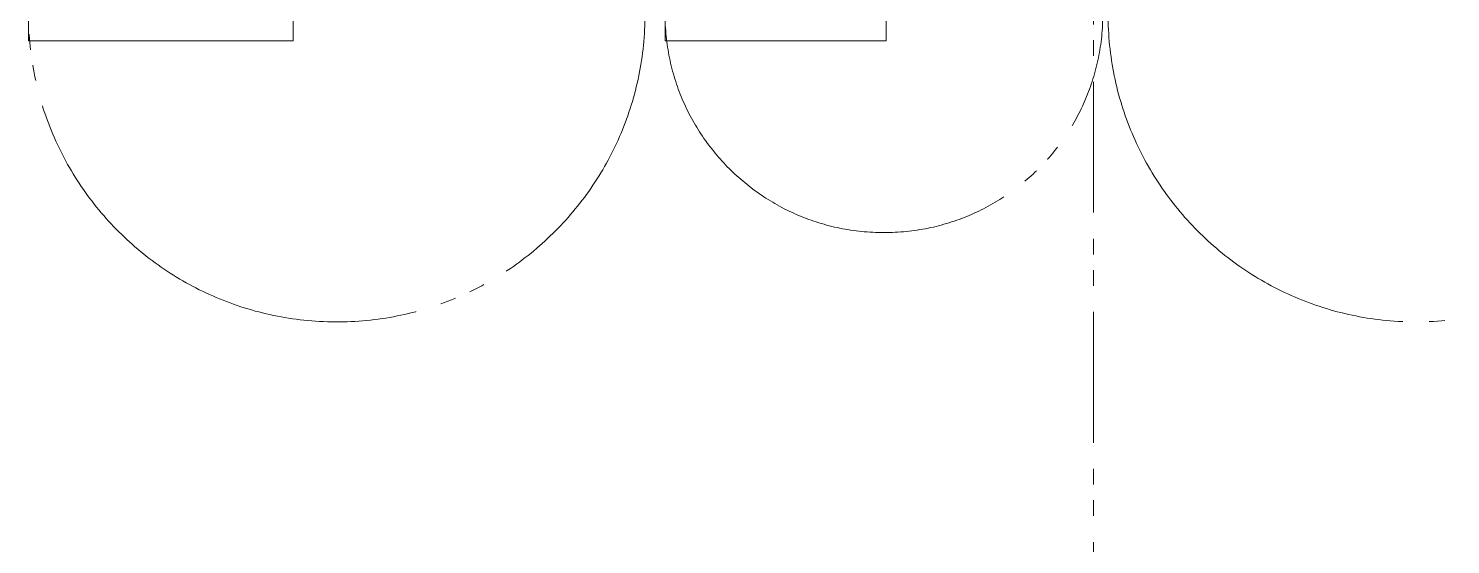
# Model space of a CAD drawing. Units: millimetres at full size. Extents: x -12803 to 120774, y -9413 to 101127.
# Drawn here: x 108053 to 109684, y 12801 to 13394 of the extents above; entities that cross this region are included whole.
import ezdxf

# ---------------------------------------------------------------- set-up
doc = ezdxf.new("R2010")
doc.units = ezdxf.units.MM
doc.header["$LTSCALE"] = 30
doc.linetypes.add('DOUBLE_CHAIN1', pattern=[8.8, 5, -1, 0.6, -0.6, 0.6, -1])
doc.linetypes.add('LONG_DOUBLE_CHAIN', pattern=[21.8, 18, -1, 0.6, -0.6, 0.6, -1])
doc.layers.add('0-0_NoName', color=7, linetype='Continuous')
doc.layers.add('2-0_通芯', color=7, linetype='DOUBLE_CHAIN1', lineweight=15)
doc.layers.add('3-3_AIHO30-厨房機器', color=7, linetype='Continuous', lineweight=15)

# ---------------------------------------------------------------- blocks, each defined once
blk = doc.blocks.new('グループ部品-732')
at = {"layer": '3-3_AIHO30-厨房機器', "linetype": 'LONG_DOUBLE_CHAIN'}
for p, q in [((108052.98, 13379.52), (108052.98, 13410.52)), ((108356.48, 13379.52), (108356.48, 13410.52)), ((109036.48, 13379.52), (109036.48, 13410.52)), ((108052.98, 13379.52), (108356.48, 13379.52))]:
    blk.add_line(p, q, dxfattribs=at)
blk.add_lwpolyline([(109036.48, 13379.52), (108782.98, 13379.52), (108782.98, 13410.52)], dxfattribs=at)
for centre, radius, start, end in [((108406.48, 13410.52), 353.5, 91.37783, 0), ((109644.48, 13410.52), 353.5, 180, 88.62217), ((109033.98, 13410.52), 251, 180, 0)]:
    blk.add_arc(centre, radius, start, end, dxfattribs=at)
blk = doc.blocks.new('グループ部品-763')
at = {"layer": '3-3_AIHO30-厨房機器', "linetype": 'LONG_DOUBLE_CHAIN'}
for p, q in [((108052.98, 13379.52), (108052.98, 13410.52)), ((108356.48, 13379.52), (108356.48, 13410.52)), ((109036.48, 13379.52), (109036.48, 13410.52)), ((108052.98, 13379.52), (108356.48, 13379.52))]:
    blk.add_line(p, q, dxfattribs=at)
blk.add_lwpolyline([(109036.48, 13379.52), (108782.98, 13379.52), (108782.98, 13410.52)], dxfattribs=at)
for centre, radius, start, end in [((108406.48, 13410.52), 353.5, 91.37783, 0), ((109644.48, 13410.52), 353.5, 180, 88.62217), ((109033.98, 13410.52), 251, 180, 0)]:
    blk.add_arc(centre, radius, start, end, dxfattribs=at)

msp = doc.modelspace()

# ---------------------------------------------------------------- linework, layer by layer
at = {"layer": '2-0_通芯'}
msp.add_line((109274.36, 24156.41), (109274.36, 509.49), dxfattribs=at)

# ---------------------------------------------------------------- block references
at = {"layer": '0-0_NoName'}
for name in ['グループ部品-732', 'グループ部品-763']:
    msp.add_blockref(name, (0, 0), dxfattribs=at)

doc.saveas('drawing.dxf')
